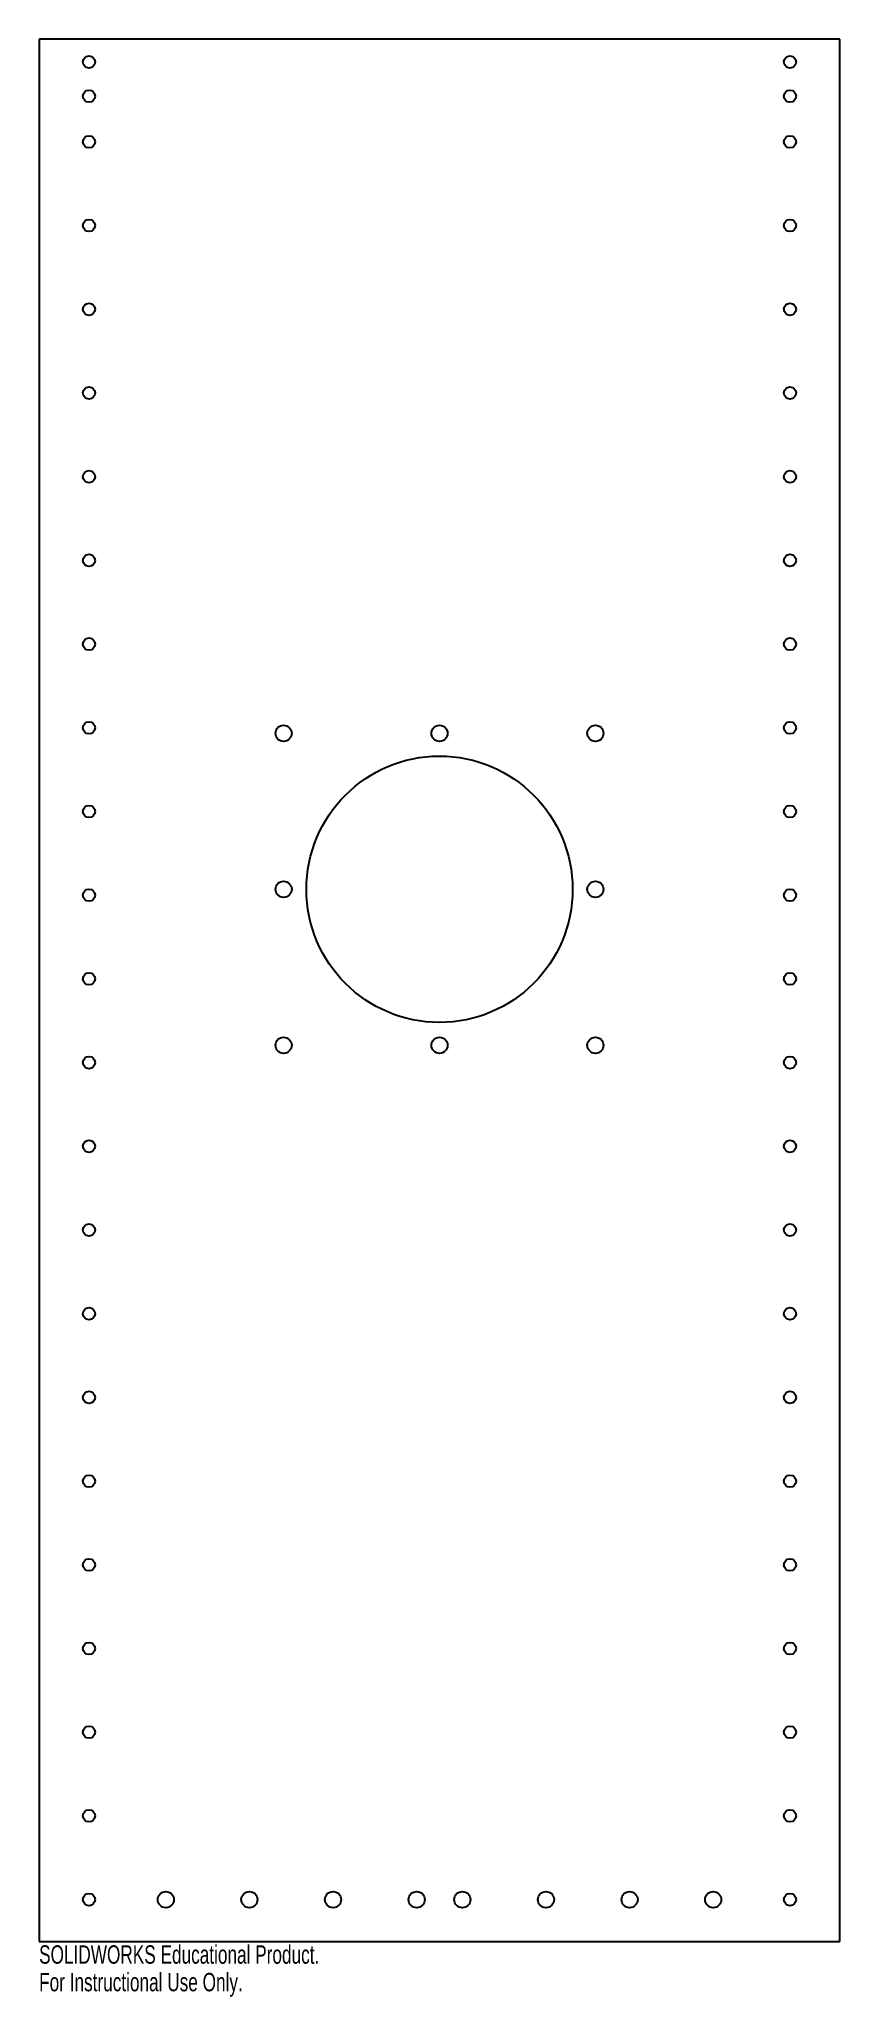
# Model space of a CAD drawing. Header units: millimetres. Extents: x -105 to 105, y -265 to 250.
import ezdxf

# ---------------------------------------------------------------- set-up
doc = ezdxf.new("R2010")
doc.units = ezdxf.units.MM
doc.styles.add('SLDTEXTSTYLE0', font='TXT', dxfattribs={"width": 0.7})

msp = doc.modelspace()

# ---------------------------------------------------------------- linework, layer by layer
at = {"color": 7, "linetype": 'Continuous', "lineweight": 25}
for p, q in [((-105.305, 250), (-105.305, -250)), ((105.305, 250), (-105.305, 250)), ((105.305, -250), (105.305, 250)), ((-105.305, -250), (105.305, -250))]:
    msp.add_line(p, q, dxfattribs=at)
for centre, radius in [((-92.18, 244), 1.6), ((92.18, 244), 1.6), ((-92.18, 235), 1.6), ((92.18, 235), 1.6), ((-92.18, 223), 1.6), ((92.18, 223), 1.6), ((-92.18, 201), 1.6), ((92.18, 201), 1.6), ((-92.18, 179), 1.6), ((92.18, 179), 1.6), ((-92.18, 157), 1.6), ((92.18, 157), 1.6), ((-92.18, 135), 1.6), ((92.18, 135), 1.6), ((-92.18, 113), 1.6), ((92.18, 113), 1.6), ((-92.18, 91), 1.6), ((92.18, 91), 1.6), ((-92.18, 69), 1.6), ((-41, 67.549), 2.125), ((0, 67.549), 2.125), ((41, 67.549), 2.125), ((92.18, 69), 1.6), ((0, 26.549), 35), ((-92.18, 47), 1.6), ((92.18, 47), 1.6), ((-92.18, 25), 1.6), ((-41, 26.549), 2.125), ((41, 26.549), 2.125), ((92.18, 25), 1.6), ((-92.18, 3), 1.6), ((92.18, 3), 1.6), ((-41, -14.451), 2.125), ((0, -14.451), 2.125), ((41, -14.451), 2.125), ((-92.18, -19), 1.6), ((92.18, -19), 1.6), ((-92.18, -41), 1.6), ((92.18, -41), 1.6), ((-92.18, -63), 1.6), ((92.18, -63), 1.6), ((-92.18, -85), 1.6), ((92.18, -85), 1.6), ((-92.18, -107), 1.6), ((92.18, -107), 1.6), ((-92.18, -129), 1.6), ((92.18, -129), 1.6), ((-92.18, -151), 1.6), ((92.18, -151), 1.6), ((-92.18, -173), 1.6), ((92.18, -173), 1.6), ((-92.18, -195), 1.6), ((92.18, -195), 1.6), ((-92.18, -217), 1.6), ((92.18, -217), 1.6), ((-92.18, -239), 1.6), ((-72, -239), 2.125), ((-50, -239), 2.125), ((-28, -239), 2.125), ((-6, -239), 2.125), ((6, -239), 2.125), ((28, -239), 2.125), ((50, -239), 2.125), ((72, -239), 2.125), ((92.18, -239), 1.6)]:
    msp.add_circle(centre, radius, dxfattribs=at)

# ---------------------------------------------------------------- texts
at = {"color": 7, "linetype": 'Continuous', "char_height": 4.83362, "attachment_point": 1, "style": 'SLDTEXTSTYLE0'}
for s, insert in [('SOLIDWORKS Educational Product.', (-105.305, -251.02)), ('For Instructional Use Only.', (-105.305, -258.27))]:
    msp.add_mtext(s, dxfattribs=dict(at, insert=insert))

doc.saveas('drawing.dxf')
